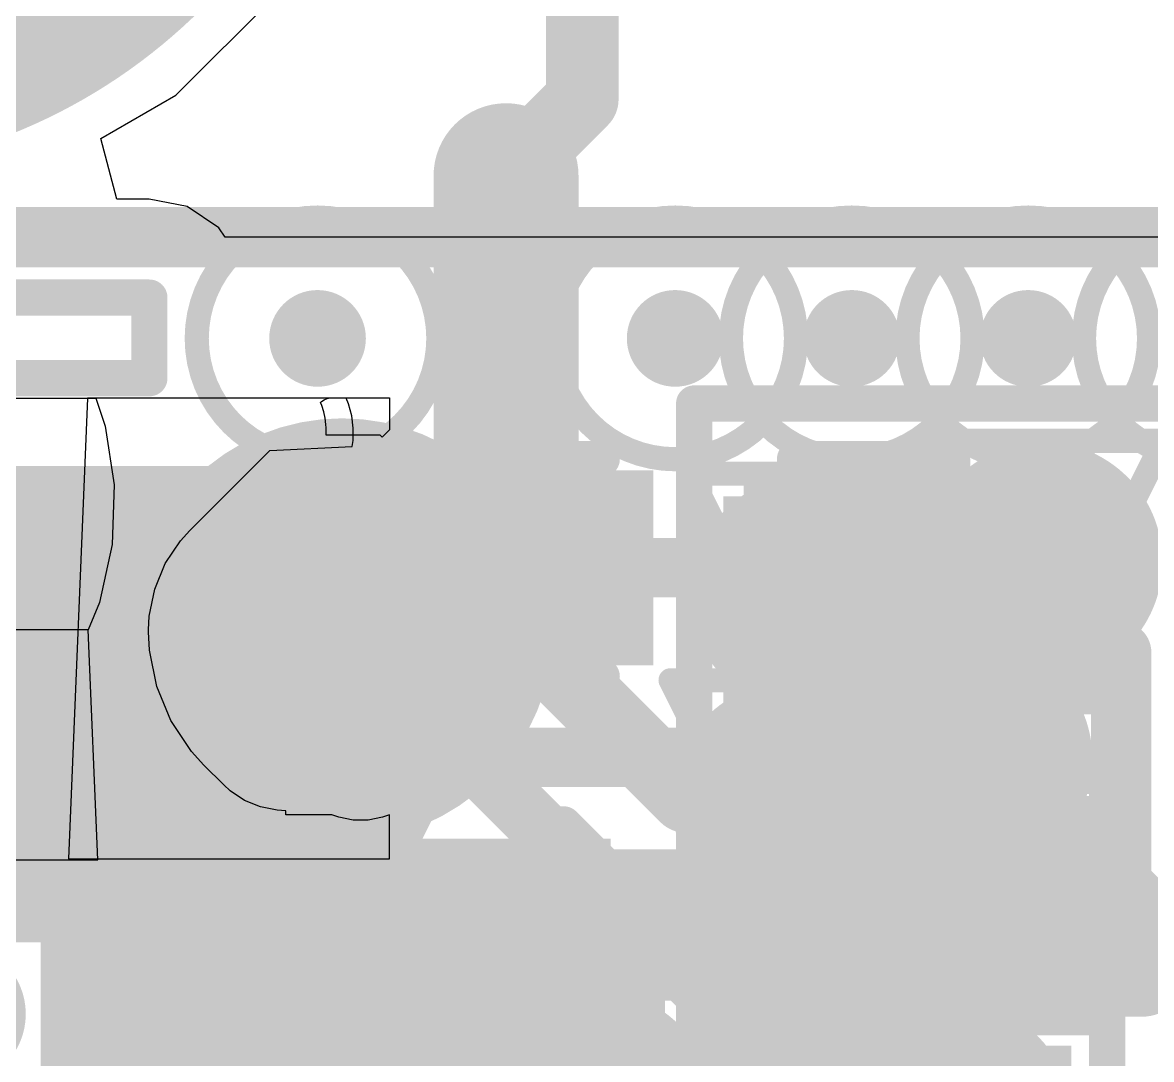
# Model space of a CAD drawing. Header units: inches. Extents: x -35 to 304, y -8 to 63.
# Drawn here: x 5.876 to 8.249, y 7.568 to 9.748 of the extents above; entities that cross this region are included whole.
import ezdxf

# ---------------------------------------------------------------- set-up
doc = ezdxf.new("R2010")
doc.units = ezdxf.units.IN
for name, color, linetype in [('Board Outline', 216, 'Continuous'), ('Bottom Layer', 5, 'Continuous'), ('Bottom Overlay', 54, 'Continuous'), ('Bottom Paste', 16, 'Continuous'), ('Bottom Solder', 6, 'Continuous'), ('Drill Drawing', 1, 'Continuous'), ('Layer 2', 16, 'Continuous'), ('Layer 3', 76, 'Continuous'), ('Pad Holes', 156, 'Continuous'), ('Top Layer', 1, 'Continuous'), ('Top Overlay', 2, 'Continuous'), ('Top Paste', 8, 'Continuous'), ('Top Solder', 216, 'Continuous'), ('Via Holes', 16, 'Continuous')]:
    doc.layers.add(name, color=color, linetype=linetype)

# ---------------------------------------------------------------- blocks, each defined once
blk = doc.blocks.new('TSA016A2518A_B_2')
at = {"layer": 'Bottom Layer'}
blk.add_hatch(color=5, dxfattribs=at).paths.add_polyline_path([(1.6501, -0.725), (2.5501, -0.725), (2.5501, -1.425), (1.6501, -1.425)])
at = {"layer": 'Bottom Paste'}
blk.add_hatch(color=16, dxfattribs=at).paths.add_polyline_path([(1.6501, -0.725), (2.5501, -0.725), (2.5501, -1.425), (1.6501, -1.425)])
at = {"layer": 'Bottom Solder'}
blk.add_hatch(color=6, dxfattribs=at).paths.add_polyline_path([(1.5993, -0.6742), (2.6009, -0.6742), (2.6009, -1.4758), (1.5993, -1.4758)])
at = {"layer": 'Bottom Overlay', "const_width": 0.127}
blk.add_lwpolyline([(0.508, 1.0159, -1), (0.508, -1.0161)], format="xyb", dxfattribs=at)
for points in [[(-1.3664, -1.712), (1.3664, -1.712)], [(1.3664, -1.712), (2.08, -1.712)]]:
    blk.add_lwpolyline(points, dxfattribs=at)
at = {"layer": 'Bottom Overlay', "const_width": 0.0635}
for points in [[(1.3347, -1.712, 1), (1.3982, -1.712, 1)], [(1.3347, -1.712, 1), (1.3982, -1.712, 1)], [(2.0483, -1.712, 1), (2.1118, -1.712, 1)]]:
    blk.add_lwpolyline(points, format="xyb", close=True, dxfattribs=at)
blk = doc.blocks.new('TC2030_IDC__5')
at = {"layer": 'Pad Holes'}
h = blk.add_hatch(color=7, dxfattribs=at)
edge = h.paths.add_edge_path()
edge.add_arc((-2.54, 2.54), 1.1875, 0, 360)
at = {"layer": 'Top Overlay', "const_width": 0.127}
blk.add_lwpolyline([(-3.8608, 3.8608), (-3.8608, -3.8608)], dxfattribs=at)
blk = doc.blocks.new('12_WLCSP__1_56_1_56__10')
at = {"layer": 'Top Layer'}
h = blk.add_hatch(color=1, dxfattribs=at)
edge = h.paths.add_edge_path()
edge.add_arc((-0.566, 0.566), 0.1, 0, 360)
h = blk.add_hatch(color=1, dxfattribs=at)
edge = h.paths.add_edge_path()
edge.add_arc((0, 0.566), 0.1, 0, 360)
h = blk.add_hatch(color=1, dxfattribs=at)
edge = h.paths.add_edge_path()
edge.add_arc((0.566, 0.566), 0.1, 0, 360)
h = blk.add_hatch(color=1, dxfattribs=at)
edge = h.paths.add_edge_path()
edge.add_arc((-0.283, 0.283), 0.1, 0, 360)
h = blk.add_hatch(color=1, dxfattribs=at)
edge = h.paths.add_edge_path()
edge.add_arc((0.283, 0.283), 0.1, 0, 360)
h = blk.add_hatch(color=1, dxfattribs=at)
edge = h.paths.add_edge_path()
edge.add_arc((-0.566, 0), 0.1, 0, 360)
h = blk.add_hatch(color=1, dxfattribs=at)
edge = h.paths.add_edge_path()
edge.add_arc((0.566, 0), 0.1, 0, 360)
h = blk.add_hatch(color=1, dxfattribs=at)
edge = h.paths.add_edge_path()
edge.add_arc((-0.283, -0.283), 0.1, 0, 360)
h = blk.add_hatch(color=1, dxfattribs=at)
edge = h.paths.add_edge_path()
edge.add_arc((0.283, -0.283), 0.1, 0, 360)
h = blk.add_hatch(color=1, dxfattribs=at)
edge = h.paths.add_edge_path()
edge.add_arc((-0.566, -0.566), 0.1, 0, 360)
h = blk.add_hatch(color=1, dxfattribs=at)
edge = h.paths.add_edge_path()
edge.add_arc((0, -0.566), 0.1, 0, 360)
h = blk.add_hatch(color=1, dxfattribs=at)
edge = h.paths.add_edge_path()
edge.add_arc((0.566, -0.566), 0.1, 0, 360)
at = {"layer": 'Top Paste'}
h = blk.add_hatch(color=8, dxfattribs=at)
edge = h.paths.add_edge_path()
edge.add_arc((-0.566, 0.566), 0.1, 0, 360)
h = blk.add_hatch(color=8, dxfattribs=at)
edge = h.paths.add_edge_path()
edge.add_arc((0, 0.566), 0.1, 0, 360)
h = blk.add_hatch(color=8, dxfattribs=at)
edge = h.paths.add_edge_path()
edge.add_arc((0.566, 0.566), 0.1, 0, 360)
h = blk.add_hatch(color=8, dxfattribs=at)
edge = h.paths.add_edge_path()
edge.add_arc((-0.283, 0.283), 0.1, 0, 360)
h = blk.add_hatch(color=8, dxfattribs=at)
edge = h.paths.add_edge_path()
edge.add_arc((0.283, 0.283), 0.1, 0, 360)
h = blk.add_hatch(color=8, dxfattribs=at)
edge = h.paths.add_edge_path()
edge.add_arc((-0.566, 0), 0.1, 0, 360)
h = blk.add_hatch(color=8, dxfattribs=at)
edge = h.paths.add_edge_path()
edge.add_arc((0.566, 0), 0.1, 0, 360)
h = blk.add_hatch(color=8, dxfattribs=at)
edge = h.paths.add_edge_path()
edge.add_arc((-0.283, -0.283), 0.1, 0, 360)
h = blk.add_hatch(color=8, dxfattribs=at)
edge = h.paths.add_edge_path()
edge.add_arc((0.283, -0.283), 0.1, 0, 360)
h = blk.add_hatch(color=8, dxfattribs=at)
edge = h.paths.add_edge_path()
edge.add_arc((-0.566, -0.566), 0.1, 0, 360)
h = blk.add_hatch(color=8, dxfattribs=at)
edge = h.paths.add_edge_path()
edge.add_arc((0, -0.566), 0.1, 0, 360)
h = blk.add_hatch(color=8, dxfattribs=at)
edge = h.paths.add_edge_path()
edge.add_arc((0.566, -0.566), 0.1, 0, 360)
at = {"layer": 'Top Solder'}
h = blk.add_hatch(color=216, dxfattribs=at)
edge = h.paths.add_edge_path()
edge.add_arc((-0.566, 0.566), 0.15, 0, 360)
h = blk.add_hatch(color=216, dxfattribs=at)
edge = h.paths.add_edge_path()
edge.add_arc((0, 0.566), 0.15, 0, 360)
h = blk.add_hatch(color=216, dxfattribs=at)
edge = h.paths.add_edge_path()
edge.add_arc((0.566, 0.566), 0.15, 0, 360)
h = blk.add_hatch(color=216, dxfattribs=at)
edge = h.paths.add_edge_path()
edge.add_arc((-0.283, 0.283), 0.15, 0, 360)
h = blk.add_hatch(color=216, dxfattribs=at)
edge = h.paths.add_edge_path()
edge.add_arc((0.283, 0.283), 0.15, 0, 360)
h = blk.add_hatch(color=216, dxfattribs=at)
edge = h.paths.add_edge_path()
edge.add_arc((-0.566, 0), 0.15, 0, 360)
h = blk.add_hatch(color=216, dxfattribs=at)
edge = h.paths.add_edge_path()
edge.add_arc((0.566, 0), 0.15, 0, 360)
h = blk.add_hatch(color=216, dxfattribs=at)
edge = h.paths.add_edge_path()
edge.add_arc((-0.283, -0.283), 0.15, 0, 360)
h = blk.add_hatch(color=216, dxfattribs=at)
edge = h.paths.add_edge_path()
edge.add_arc((0.283, -0.283), 0.15, 0, 360)
h = blk.add_hatch(color=216, dxfattribs=at)
edge = h.paths.add_edge_path()
edge.add_arc((-0.566, -0.566), 0.15, 0, 360)
h = blk.add_hatch(color=216, dxfattribs=at)
edge = h.paths.add_edge_path()
edge.add_arc((0, -0.566), 0.15, 0, 360)
h = blk.add_hatch(color=216, dxfattribs=at)
edge = h.paths.add_edge_path()
edge.add_arc((0.566, -0.566), 0.15, 0, 360)
at = {"layer": 'Top Overlay', "const_width": 0.0762}
for points in [[(-0.8128, -0.8382), (-0.8128, 0.8128)], [(-0.8128, 0.8128), (0.6858, 0.8128)], [(0.8128, 0.5588), (0.8835, 0.6295)], [(0.889, 0.508), (0.889, 0.608)], [(0.8128, 0.5588), (0.8835, 0.4881)], [(0.8382, -0.8382), (0.8382, 0.1524)], [(-0.8128, -0.8382), (0.8382, -0.8382)]]:
    blk.add_lwpolyline(points, dxfattribs=at)
at = {"layer": 'Top Overlay', "const_width": 0.0381}
for points in [[(-0.8318, 0.8128, 1), (-0.7937, 0.8128, 1)], [(-0.8318, 0.8128, 1), (-0.7937, 0.8128, 1)], [(0.6667, 0.8128, 1), (0.7048, 0.8128, 1)], [(0.8645, 0.6295, 1), (0.9026, 0.6295, 1)], [(0.87, 0.608, 1), (0.908, 0.608, 1)], [(0.7937, 0.5588, 1), (0.8318, 0.5588, 1)], [(0.7937, 0.5588, 1), (0.8318, 0.5588, 1)], [(0.87, 0.508, 1), (0.908, 0.508, 1)], [(0.8645, 0.4881, 1), (0.9026, 0.4881, 1)], [(0.8191, 0.1524, 1), (0.8572, 0.1524, 1)], [(-0.8318, -0.8382, 1), (-0.7937, -0.8382, 1)], [(-0.8318, -0.8382, 1), (-0.7937, -0.8382, 1)], [(0.8191, -0.8382, 1), (0.8572, -0.8382, 1)], [(0.8191, -0.8382, 1), (0.8572, -0.8382, 1)]]:
    blk.add_lwpolyline(points, format="xyb", close=True, dxfattribs=at)
blk = doc.blocks.new('EYSHSNZWZ_12')
at = {"layer": 'Top Layer'}
for points in [[(-4.075, 1.425), (-3.525, 1.425), (-3.525, 1.125), (-4.075, 1.125)], [(-4.075, 0.75), (-3.525, 0.75), (-3.525, 0.45), (-4.075, 0.45)]]:
    blk.add_hatch(color=1, dxfattribs=at).paths.add_polyline_path(points)
at = {"layer": 'Top Paste'}
for points in [[(-4.075, 1.425), (-3.525, 1.425), (-3.525, 1.125), (-4.075, 1.125)], [(-4.02, 1.125), (-3.58, 1.125), (-3.58, 1.425), (-4.02, 1.425)], [(-4.075, 0.75), (-3.525, 0.75), (-3.525, 0.45), (-4.075, 0.45)], [(-4.02, 0.45), (-3.58, 0.45), (-3.58, 0.75), (-4.02, 0.75)]]:
    blk.add_hatch(color=8, dxfattribs=at).paths.add_polyline_path(points)
at = {"layer": 'Top Solder'}
for points in [[(-4.1766, 1.5266), (-3.4234, 1.5266), (-3.4234, 1.0234), (-4.1766, 1.0234)], [(-4.1766, 0.8516), (-3.4234, 0.8516), (-3.4234, 0.3484), (-4.1766, 0.3484)]]:
    blk.add_hatch(color=216, dxfattribs=at).paths.add_polyline_path(points)
at = {"layer": 'Top Overlay', "const_width": 0.0762}
for points in [[(-4.318, -1.6764), (-4.318, 1.6764)], [(-4.318, 1.6764), (4.318, 1.6764)]]:
    blk.add_lwpolyline(points, dxfattribs=at)
at = {"layer": 'Top Overlay', "const_width": 0.0381}
blk.add_lwpolyline([(-4.3371, 1.6764, 1), (-4.2989, 1.6764, 1)], format="xyb", close=True, dxfattribs=at)
blk.add_lwpolyline([(-4.3371, 1.6764, 1), (-4.2989, 1.6764, 1)], format="xyb", close=True, dxfattribs=at)
blk = doc.blocks.new('WLP_6_0_83_1_24__B_16')
at = {"layer": 'Bottom Layer'}
h = blk.add_hatch(color=5, dxfattribs=at)
edge = h.paths.add_edge_path()
edge.add_arc((-0.4, 0.2), 0.14, 0, 360)
h = blk.add_hatch(color=5, dxfattribs=at)
edge = h.paths.add_edge_path()
edge.add_arc((0, 0.2), 0.14, 0, 360)
h = blk.add_hatch(color=5, dxfattribs=at)
edge = h.paths.add_edge_path()
edge.add_arc((0.4, 0.2), 0.14, 0, 360)
h = blk.add_hatch(color=5, dxfattribs=at)
edge = h.paths.add_edge_path()
edge.add_arc((-0.4, -0.2), 0.14, 0, 360)
h = blk.add_hatch(color=5, dxfattribs=at)
edge = h.paths.add_edge_path()
edge.add_arc((0, -0.2), 0.14, 0, 360)
h = blk.add_hatch(color=5, dxfattribs=at)
edge = h.paths.add_edge_path()
edge.add_arc((0.4, -0.2), 0.14, 0, 360)
at = {"layer": 'Bottom Paste'}
h = blk.add_hatch(color=16, dxfattribs=at)
edge = h.paths.add_edge_path()
edge.add_arc((-0.4, 0.2), 0.14, 0, 360)
h = blk.add_hatch(color=16, dxfattribs=at)
edge = h.paths.add_edge_path()
edge.add_arc((0, 0.2), 0.14, 0, 360)
h = blk.add_hatch(color=16, dxfattribs=at)
edge = h.paths.add_edge_path()
edge.add_arc((0.4, 0.2), 0.14, 0, 360)
h = blk.add_hatch(color=16, dxfattribs=at)
edge = h.paths.add_edge_path()
edge.add_arc((-0.4, -0.2), 0.14, 0, 360)
h = blk.add_hatch(color=16, dxfattribs=at)
edge = h.paths.add_edge_path()
edge.add_arc((0, -0.2), 0.14, 0, 360)
h = blk.add_hatch(color=16, dxfattribs=at)
edge = h.paths.add_edge_path()
edge.add_arc((0.4, -0.2), 0.14, 0, 360)
at = {"layer": 'Bottom Solder'}
h = blk.add_hatch(color=6, dxfattribs=at)
edge = h.paths.add_edge_path()
edge.add_arc((-0.4, 0.2), 0.195, 0, 360)
h = blk.add_hatch(color=6, dxfattribs=at)
edge = h.paths.add_edge_path()
edge.add_arc((0, 0.2), 0.195, 0, 360)
h = blk.add_hatch(color=6, dxfattribs=at)
edge = h.paths.add_edge_path()
edge.add_arc((0.4, 0.2), 0.195, 0, 360)
h = blk.add_hatch(color=6, dxfattribs=at)
edge = h.paths.add_edge_path()
edge.add_arc((-0.4, -0.2), 0.195, 0, 360)
h = blk.add_hatch(color=6, dxfattribs=at)
edge = h.paths.add_edge_path()
edge.add_arc((0, -0.2), 0.195, 0, 360)
h = blk.add_hatch(color=6, dxfattribs=at)
edge = h.paths.add_edge_path()
edge.add_arc((0.4, -0.2), 0.195, 0, 360)
at = {"layer": 'Bottom Overlay', "const_width": 0.0762}
for points in [[(-0.6858, -0.4826), (-0.6858, 0.4826)], [(0.6858, 0.4826), (-0.6858, 0.4826)], [(0.6858, -0.4826), (0.6858, 0.4826)], [(0.6858, -0.4826), (-0.1016, -0.4826)], [(-0.5842, -0.6604), (-0.4572, -0.5334)], [(-0.3302, -0.6604), (-0.4572, -0.5334)], [(-0.3302, -0.6604), (-0.5842, -0.6604)]]:
    blk.add_lwpolyline(points, dxfattribs=at)
at = {"layer": 'Bottom Overlay', "const_width": 0.0381}
for points in [[(-0.70485, 0.4826, 1), (-0.66675, 0.4826, 1)], [(-0.70485, 0.4826, 1), (-0.66675, 0.4826, 1)], [(0.66675, 0.4826, 1), (0.70485, 0.4826, 1)], [(0.66675, 0.4826, 1), (0.70485, 0.4826, 1)], [(-0.70485, -0.4826, 1), (-0.66675, -0.4826, 1)], [(-0.12065, -0.4826, 1), (-0.08255, -0.4826, 1)], [(0.66675, -0.4826, 1), (0.70485, -0.4826, 1)], [(0.66675, -0.4826, 1), (0.70485, -0.4826, 1)], [(-0.47625, -0.5334, 1), (-0.43815, -0.5334, 1)], [(-0.47625, -0.5334, 1), (-0.43815, -0.5334, 1)], [(-0.60325, -0.6604, 1), (-0.56515, -0.6604, 1)], [(-0.60325, -0.6604, 1), (-0.56515, -0.6604, 1)], [(-0.34925, -0.6604, 1), (-0.31115, -0.6604, 1)], [(-0.34925, -0.6604, 1), (-0.31115, -0.6604, 1)]]:
    blk.add_lwpolyline(points, format="xyb", close=True, dxfattribs=at)
blk = doc.blocks.new('1_S______P___0_5___32')
at = {"layer": 'Top Layer'}
h = blk.add_hatch(color=1, dxfattribs=at)
edge = h.paths.add_edge_path()
edge.add_arc((0, -0.00001), 0.325, 180, 360)
edge.add_line((0.325, -0.00001), (0.325, 0.00001))
edge.add_arc((0, 0.00001), 0.325, 0, 180)
edge.add_line((-0.325, 0.00001), (-0.325, -0.00001))
at = {"layer": 'Top Paste'}
h = blk.add_hatch(color=8, dxfattribs=at)
edge = h.paths.add_edge_path()
edge.add_arc((0, -0.00001), 0.325, 180, 360)
edge.add_line((0.325, -0.00001), (0.325, 0.00001))
edge.add_arc((0, 0.00001), 0.325, 0, 180)
edge.add_line((-0.325, 0.00001), (-0.325, -0.00001))
at = {"layer": 'Top Solder'}
h = blk.add_hatch(color=216, dxfattribs=at)
edge = h.paths.add_edge_path()
edge.add_arc((0, -0.00001), 0.4266, 180, 360)
edge.add_line((0.4266, -0.00001), (0.4266, 0.00001))
edge.add_arc((0, 0.00001), 0.4266, 0, 180)
edge.add_line((-0.4266, 0.00001), (-0.4266, -0.00001))
at = {"layer": 'Top Overlay'}
for points, const_width in [([(0.4064, 0, 1), (-0.4064, 0, 1)], 0.0762), ([(-0.42545, 0, 1), (-0.38735, 0, 1)], 0.0381), ([(0.38735, 0, 1), (0.42545, 0, 1)], 0.0381)]:
    blk.add_lwpolyline(points, format="xyb", close=True, dxfattribs=dict(at, const_width=const_width))
blk = doc.blocks.new('CAP_0201_36')
at = {"layer": 'Top Layer'}
for points in [[(-0.45, 0.15), (-0.15, 0.15), (-0.15, -0.15), (-0.45, -0.15)], [(0.15, 0.15), (0.45, 0.15), (0.45, -0.15), (0.15, -0.15)]]:
    blk.add_hatch(color=1, dxfattribs=at).paths.add_polyline_path(points)
at = {"layer": 'Top Paste'}
for points in [[(-0.45, 0.15), (-0.15, 0.15), (-0.15, -0.15), (-0.45, -0.15)], [(0.15, 0.15), (0.45, 0.15), (0.45, -0.15), (0.15, -0.15)]]:
    blk.add_hatch(color=8, dxfattribs=at).paths.add_polyline_path(points)
at = {"layer": 'Top Solder'}
for points in [[(-0.505, 0.205), (-0.095, 0.205), (-0.095, -0.205), (-0.505, -0.205)], [(0.095, 0.205), (0.505, 0.205), (0.505, -0.205), (0.095, -0.205)]]:
    blk.add_hatch(color=216, dxfattribs=at).paths.add_polyline_path(points)
at = {"layer": 'Top Overlay', "const_width": 0.0762}
for points in [[(-0.5334, 0.2286), (-0.2032, 0.2286)], [(-0.5334, 0.2286), (-0.5334, -0.2286)], [(0.2032, 0.2286), (0.5334, 0.2286)], [(0.5334, 0.2286), (0.5334, -0.2286)], [(-0.5334, -0.2286), (-0.2032, -0.2286)], [(0.2032, -0.2286), (0.5334, -0.2286)]]:
    blk.add_lwpolyline(points, dxfattribs=at)
at = {"layer": 'Top Overlay', "const_width": 0.0381}
for points in [[(-0.5524, 0.2286, 1), (-0.5143, 0.2286, 1)], [(-0.5524, 0.2286, 1), (-0.5143, 0.2286, 1)], [(-0.2223, 0.2286, 1), (-0.1842, 0.2286, 1)], [(0.1842, 0.2286, 1), (0.2223, 0.2286, 1)], [(0.5143, 0.2286, 1), (0.5524, 0.2286, 1)], [(0.5143, 0.2286, 1), (0.5524, 0.2286, 1)], [(-0.5524, -0.2286, 1), (-0.5143, -0.2286, 1)], [(-0.5524, -0.2286, 1), (-0.5143, -0.2286, 1)], [(-0.2223, -0.2286, 1), (-0.1842, -0.2286, 1)], [(0.1842, -0.2286, 1), (0.2223, -0.2286, 1)], [(0.5143, -0.2286, 1), (0.5524, -0.2286, 1)], [(0.5143, -0.2286, 1), (0.5524, -0.2286, 1)]]:
    blk.add_lwpolyline(points, format="xyb", close=True, dxfattribs=at)
blk = doc.blocks.new('CAP_0201_B_45')
at = {"layer": 'Bottom Layer'}
for points in [[(-0.45, 0.15), (-0.15, 0.15), (-0.15, -0.15), (-0.45, -0.15)], [(0.15, 0.15), (0.45, 0.15), (0.45, -0.15), (0.15, -0.15)]]:
    blk.add_hatch(color=5, dxfattribs=at).paths.add_polyline_path(points)
at = {"layer": 'Bottom Paste'}
for points in [[(-0.45, 0.15), (-0.15, 0.15), (-0.15, -0.15), (-0.45, -0.15)], [(0.15, 0.15), (0.45, 0.15), (0.45, -0.15), (0.15, -0.15)]]:
    blk.add_hatch(color=16, dxfattribs=at).paths.add_polyline_path(points)
at = {"layer": 'Bottom Solder'}
for points in [[(-0.505, 0.205), (-0.095, 0.205), (-0.095, -0.205), (-0.505, -0.205)], [(0.095, 0.205), (0.505, 0.205), (0.505, -0.205), (0.095, -0.205)]]:
    blk.add_hatch(color=6, dxfattribs=at).paths.add_polyline_path(points)
at = {"layer": 'Bottom Overlay', "const_width": 0.0762}
for points in [[(-0.5334, -0.2286), (-0.5334, 0.2286)], [(-0.5334, 0.2286), (-0.2032, 0.2286)], [(0.2032, 0.2286), (0.5334, 0.2286)], [(0.5334, -0.2286), (0.5334, 0.2286)], [(-0.5334, -0.2286), (-0.2032, -0.2286)], [(0.2032, -0.2286), (0.5334, -0.2286)]]:
    blk.add_lwpolyline(points, dxfattribs=at)
at = {"layer": 'Bottom Overlay', "const_width": 0.0381}
for points in [[(-0.5524, 0.2286, 1), (-0.5143, 0.2286, 1)], [(-0.5524, 0.2286, 1), (-0.5143, 0.2286, 1)], [(-0.2223, 0.2286, 1), (-0.1842, 0.2286, 1)], [(0.1842, 0.2286, 1), (0.2223, 0.2286, 1)], [(0.5143, 0.2286, 1), (0.5524, 0.2286, 1)], [(0.5143, 0.2286, 1), (0.5524, 0.2286, 1)], [(-0.5524, -0.2286, 1), (-0.5143, -0.2286, 1)], [(-0.5524, -0.2286, 1), (-0.5143, -0.2286, 1)], [(-0.2223, -0.2286, 1), (-0.1842, -0.2286, 1)], [(0.1842, -0.2286, 1), (0.2223, -0.2286, 1)], [(0.5143, -0.2286, 1), (0.5524, -0.2286, 1)], [(0.5143, -0.2286, 1), (0.5524, -0.2286, 1)]]:
    blk.add_lwpolyline(points, format="xyb", close=True, dxfattribs=at)

msp = doc.modelspace()

# ---------------------------------------------------------------- hatches: boundary and pattern name
at = {"layer": 'Bottom Layer'}
h = msp.add_hatch(color=5, dxfattribs=at)
edge = h.paths.add_edge_path()
edge.add_arc((8.021, 8.6145), 0.15, 0, 360)
for points in [[(6.0141, 8.4516), (7.1469, 8.4516), (7.1469, 8.7484), (6.0141, 8.7484)], [(7.3493, 7.8336), (7.5987, 7.8336), (7.5987, 8.7516), (7.3493, 8.7516)], [(7.3559, 8.4516), (8.0081, 8.4516), (8.0081, 8.7516), (7.3559, 8.7516)], [(7.7337, 7.878), (8.0137, 7.878), (8.0137, 8.225), (7.7337, 8.225)]]:
    msp.add_hatch(color=5, dxfattribs=at).paths.add_polyline_path(points)
h = msp.add_hatch(color=5, dxfattribs=at)
edge = h.paths.add_edge_path()
edge.add_arc((7.8737, 8.1996), 0.15, 0, 360)
h = msp.add_hatch(color=5, dxfattribs=at)
edge = h.paths.add_edge_path()
edge.add_arc((7.0783, 7.4631), 0.15, 0, 360)
at = {"layer": 'Bottom Solder'}
h = msp.add_hatch(color=6, dxfattribs=at)
edge = h.paths.add_edge_path()
edge.add_arc((6.4962, 9.0837), 0.1016, 0, 360)
h = msp.add_hatch(color=6, dxfattribs=at)
edge = h.paths.add_edge_path()
edge.add_arc((7.2481, 9.0837), 0.1016, 0, 360)
h = msp.add_hatch(color=6, dxfattribs=at)
edge = h.paths.add_edge_path()
edge.add_arc((7.6193, 9.0837), 0.1016, 0, 360)
h = msp.add_hatch(color=6, dxfattribs=at)
edge = h.paths.add_edge_path()
edge.add_arc((7.9904, 9.0837), 0.1016, 0, 360)
h = msp.add_hatch(color=6, dxfattribs=at)
edge = h.paths.add_edge_path()
edge.add_arc((8.021, 8.6145), 0.2516, 0, 360)
h = msp.add_hatch(color=6, dxfattribs=at)
edge = h.paths.add_edge_path()
edge.add_arc((7.8737, 8.1996), 0.2516, 0, 360)
h = msp.add_hatch(color=6, dxfattribs=at)
edge = h.paths.add_edge_path()
edge.add_arc((7.0783, 7.4631), 0.2516, 0, 360)
at = {"layer": 'Layer 2'}
h = msp.add_hatch(color=16, dxfattribs=at)
edge = h.paths.add_edge_path()
edge.add_arc((8.021, 8.6145), 0.15, 0, 360)
h = msp.add_hatch(color=16, dxfattribs=at)
edge = h.paths.add_edge_path()
edge.add_arc((7.5311, 8.5454), 0.15, 0, 360)
h = msp.add_hatch(color=16, dxfattribs=at)
edge = h.paths.add_edge_path()
edge.add_arc((6.5475, 8.4712), 0.15, 0, 360)
h = msp.add_hatch(color=16, dxfattribs=at)
edge = h.paths.add_edge_path()
edge.add_arc((7.4924, 8.1111), 0.15, 0, 360)
h = msp.add_hatch(color=16, dxfattribs=at)
edge = h.paths.add_edge_path()
edge.add_arc((6.4782, 7.8656), 0.15, 0, 360)
h = msp.add_hatch(color=16, dxfattribs=at)
edge = h.paths.add_edge_path()
edge.add_arc((7.0783, 7.4631), 0.15, 0, 360)
h = msp.add_hatch(color=16, dxfattribs=at)
edge = h.paths.add_edge_path()
edge.add_arc((7.5565, 7.4482), 0.15, 0, 360)
at = {"layer": 'Layer 3'}
h = msp.add_hatch(color=76, dxfattribs=at)
edge = h.paths.add_edge_path()
edge.add_arc((8.021, 8.6145), 0.15, 0, 360)
h = msp.add_hatch(color=76, dxfattribs=at)
edge = h.paths.add_edge_path()
edge.add_arc((7.8737, 8.1996), 0.15, 0, 360)
h = msp.add_hatch(color=76, dxfattribs=at)
edge = h.paths.add_edge_path()
edge.add_arc((6.4782, 7.8656), 0.15, 0, 360)
h = msp.add_hatch(color=76, dxfattribs=at)
edge = h.paths.add_edge_path()
edge.add_arc((7.0783, 7.4631), 0.15, 0, 360)
at = {"layer": 'Pad Holes'}
h = msp.add_hatch(color=7, dxfattribs=at)
edge = h.paths.add_edge_path()
edge.add_arc((6.4962, 9.0837), 0.1, 0, 360)
h = msp.add_hatch(color=7, dxfattribs=at)
edge = h.paths.add_edge_path()
edge.add_arc((7.2481, 9.0837), 0.1, 0, 360)
h = msp.add_hatch(color=7, dxfattribs=at)
edge = h.paths.add_edge_path()
edge.add_arc((7.6193, 9.0837), 0.1, 0, 360)
h = msp.add_hatch(color=7, dxfattribs=at)
edge = h.paths.add_edge_path()
edge.add_arc((7.9904, 9.0837), 0.1, 0, 360)
at = {"layer": 'Top Layer'}
h = msp.add_hatch(color=1, dxfattribs=at)
edge = h.paths.add_edge_path()
edge.add_arc((7.5311, 8.5454), 0.15, 0, 360)
h = msp.add_hatch(color=1, dxfattribs=at)
edge = h.paths.add_edge_path()
edge.add_arc((6.5475, 8.4712), 0.15, 0, 360)
for points in [[(7.3388, 7.7204), (8.0826, 7.7204), (8.0826, 8.2623), (7.3388, 8.2623)], [(4.861, 7.8713), (6.1073, 7.8713), (6.1073, 8.0324), (4.861, 8.0324)], [(6.0281, 7.5299), (7.1122, 7.5299), (7.1122, 8.032), (6.0281, 8.032)], [(7.3388, 7.1204), (8.0811, 7.1204), (8.0811, 7.5967), (7.3388, 7.5967)]]:
    msp.add_hatch(color=1, dxfattribs=at).paths.add_polyline_path(points)
h = msp.add_hatch(color=1, dxfattribs=at)
edge = h.paths.add_edge_path()
edge.add_arc((7.4924, 8.1111), 0.15, 0, 360)
h = msp.add_hatch(color=1, dxfattribs=at)
edge = h.paths.add_edge_path()
edge.add_arc((6.4782, 7.8656), 0.15, 0, 360)
h = msp.add_hatch(color=1, dxfattribs=at)
edge = h.paths.add_edge_path()
edge.add_arc((7.5565, 7.4482), 0.15, 0, 360)
at = {"layer": 'Top Solder'}
h = msp.add_hatch(color=216, dxfattribs=at)
edge = h.paths.add_edge_path()
edge.add_arc((6.4962, 9.0837), 0.1016, 0, 360)
h = msp.add_hatch(color=216, dxfattribs=at)
edge = h.paths.add_edge_path()
edge.add_arc((7.2481, 9.0837), 0.1016, 0, 360)
h = msp.add_hatch(color=216, dxfattribs=at)
edge = h.paths.add_edge_path()
edge.add_arc((7.6193, 9.0837), 0.1016, 0, 360)
h = msp.add_hatch(color=216, dxfattribs=at)
edge = h.paths.add_edge_path()
edge.add_arc((7.9904, 9.0837), 0.1016, 0, 360)
h = msp.add_hatch(color=216, dxfattribs=at)
edge = h.paths.add_edge_path()
edge.add_arc((7.5311, 8.5454), 0.2516, 0, 360)
h = msp.add_hatch(color=216, dxfattribs=at)
edge = h.paths.add_edge_path()
edge.add_arc((6.5475, 8.4712), 0.2516, 0, 360)
h = msp.add_hatch(color=216, dxfattribs=at)
edge = h.paths.add_edge_path()
edge.add_arc((7.4924, 8.1111), 0.2516, 0, 360)
h = msp.add_hatch(color=216, dxfattribs=at)
edge = h.paths.add_edge_path()
edge.add_arc((6.4782, 7.8656), 0.2516, 0, 360)
h = msp.add_hatch(color=216, dxfattribs=at)
edge = h.paths.add_edge_path()
edge.add_arc((7.5565, 7.4482), 0.2516, 0, 360)
at = {"layer": 'Via Holes'}
h = msp.add_hatch(color=7, dxfattribs=at)
edge = h.paths.add_edge_path()
edge.add_arc((8.021, 8.6145), 0.075, 0, 360)
h = msp.add_hatch(color=7, dxfattribs=at)
edge = h.paths.add_edge_path()
edge.add_arc((7.5311, 8.5454), 0.075, 0, 360)
h = msp.add_hatch(color=7, dxfattribs=at)
edge = h.paths.add_edge_path()
edge.add_arc((6.5475, 8.4712), 0.075, 0, 360)
h = msp.add_hatch(color=7, dxfattribs=at)
edge = h.paths.add_edge_path()
edge.add_arc((7.8737, 8.1996), 0.075, 0, 360)
h = msp.add_hatch(color=7, dxfattribs=at)
edge = h.paths.add_edge_path()
edge.add_arc((7.4924, 8.1111), 0.075, 0, 360)
h = msp.add_hatch(color=7, dxfattribs=at)
edge = h.paths.add_edge_path()
edge.add_arc((6.4782, 7.8656), 0.075, 0, 360)

# ---------------------------------------------------------------- linework, layer by layer
at = {"layer": 'Board Outline', "const_width": 0.0762}
for points in [[(3.9738, 9.1694), (6.1425, 9.1694)], [(6.1425, 9), (6.1425, 9.1694)], [(0, 9), (6.1425, 9)]]:
    msp.add_lwpolyline(points, dxfattribs=at)
at = {"layer": 'Board Outline', "const_width": 0.0381}
for points in [[(6.1235, 9.1694, 1), (6.1616, 9.1694, 1)], [(6.1235, 9.1694, 1), (6.1616, 9.1694, 1)], [(6.1235, 9, 1), (6.1616, 9, 1)], [(6.1235, 9, 1), (6.1616, 9, 1)]]:
    msp.add_lwpolyline(points, format="xyb", close=True, dxfattribs=at)
at = {"layer": 'Bottom Layer'}
for p, q in [((6.1986, 9.595), (6.4364, 9.8328)), ((6.0403, 9.5036), (6.1986, 9.595)), ((6.0743, 9.3766), (6.0403, 9.5036)), ((6.1425, 9.3766), (6.0743, 9.3766)), ((6.2218, 9.3608), (6.1425, 9.3766)), ((6.289, 9.3159), (6.2218, 9.3608)), ((6.302, 9.2964), (6.289, 9.3159)), ((8.4604, 9.2964), (6.302, 9.2964))]:
    msp.add_line(p, q, dxfattribs=at)
for points, const_width in [([(7.0529, 9.586), (7.0529, 11.2323)], 0.1524), ([(6.8925, 9.4256), (7.0529, 9.586)], 0.1524), ([(6.8925, 8.6016), (6.8925, 9.4256)], 0.3048), ([(5.9951, 7.6602), (5.9951, 8.3148)], 0.15), ([(5.9951, 7.6602), (6.1787, 7.4765)], 0.15)]:
    msp.add_lwpolyline(points, dxfattribs=dict(at, const_width=const_width))
for points, const_width in [([(7.0148, 9.586, 1), (7.091, 9.586, 1)], 0.0762), ([(7.0148, 9.586, 1), (7.091, 9.586, 1)], 0.0762), ([(6.8163, 9.4256, 1), (6.9687, 9.4256, 1)], 0.1524), ([(6.8544, 9.4256, 1), (6.9306, 9.4256, 1)], 0.0762), ([(6.8163, 8.6016, 1), (6.9687, 8.6016, 1)], 0.1524), ([(5.9575, 8.3148, 1), (6.0326, 8.3148, 1)], 0.075), ([(5.9575, 7.6602, 1), (6.0326, 7.6602, 1)], 0.075), ([(5.9575, 7.6602, 1), (6.0326, 7.6602, 1)], 0.075)]:
    msp.add_lwpolyline(points, format="xyb", close=True, dxfattribs=dict(at, const_width=const_width))
at = {"layer": 'Drill Drawing'}
for points, const_width in [([(6.7502, 9.0837, 1), (6.2422, 9.0837, 1)], 0.0508), ([(7.5021, 9.0837, 1), (6.9941, 9.0837, 1)], 0.0508), ([(7.8733, 9.0837, 1), (7.3653, 9.0837, 1)], 0.0508), ([(8.2444, 9.0837, 1), (7.7364, 9.0837, 1)], 0.0508), ([(8.6156, 9.0837, 1), (8.1076, 9.0837, 1)], 0.0508), ([(6.2295, 9.0837, 1), (6.2549, 9.0837, 1)], 0.0254), ([(6.7375, 9.0837, 1), (6.7629, 9.0837, 1)], 0.0254), ([(6.9814, 9.0837, 1), (7.0068, 9.0837, 1)], 0.0254), ([(7.3526, 9.0837, 1), (7.378, 9.0837, 1)], 0.0254), ([(7.4894, 9.0837, 1), (7.5148, 9.0837, 1)], 0.0254), ([(7.7237, 9.0837, 1), (7.7491, 9.0837, 1)], 0.0254), ([(7.8606, 9.0837, 1), (7.886, 9.0837, 1)], 0.0254), ([(8.0949, 9.0837, 1), (8.1203, 9.0837, 1)], 0.0254), ([(8.2317, 9.0837, 1), (8.2571, 9.0837, 1)], 0.0254), ([(7.7543, 8.8685, 1), (7.7797, 8.8685, 1)], 0.0254), ([(7.7543, 8.8685, 1), (7.7797, 8.8685, 1)], 0.0254), ([(7.2644, 8.7994, 1), (7.2898, 8.7994, 1)], 0.0254), ([(7.2644, 8.7994, 1), (7.2898, 8.7994, 1)], 0.0254), ([(7.7724, 8.7994, 1), (7.7978, 8.7994, 1)], 0.0254), ([(7.7724, 8.7994, 1), (7.7978, 8.7994, 1)], 0.0254), ([(6.2808, 8.7252, 1), (6.3062, 8.7252, 1)], 0.0254), ([(6.2808, 8.7252, 1), (6.3062, 8.7252, 1)], 0.0254), ([(6.7888, 8.7252, 1), (6.8142, 8.7252, 1)], 0.0254), ([(6.7888, 8.7252, 1), (6.8142, 8.7252, 1)], 0.0254), ([(7.607, 8.4536, 1), (7.6324, 8.4536, 1)], 0.0254), ([(7.607, 8.4536, 1), (7.6324, 8.4536, 1)], 0.0254), ([(8.115, 8.4536, 1), (8.1404, 8.4536, 1)], 0.0254), ([(8.115, 8.4536, 1), (8.1404, 8.4536, 1)], 0.0254), ([(7.2257, 8.3651, 1), (7.2511, 8.3651, 1)], 0.0254), ([(7.2257, 8.3651, 1), (7.2511, 8.3651, 1)], 0.0254), ([(7.7337, 8.3651, 1), (7.7591, 8.3651, 1)], 0.0254), ([(7.7337, 8.3651, 1), (7.7591, 8.3651, 1)], 0.0254), ([(8.0083, 8.3605, 1), (8.0337, 8.3605, 1)], 0.0254), ([(8.0083, 8.3605, 1), (8.0337, 8.3605, 1)], 0.0254), ([(7.5184, 8.2914, 1), (7.5438, 8.2914, 1)], 0.0254), ([(7.5184, 8.2914, 1), (7.5438, 8.2914, 1)], 0.0254), ([(6.5348, 8.2172, 1), (6.5602, 8.2172, 1)], 0.0254), ([(6.5348, 8.2172, 1), (6.5602, 8.2172, 1)], 0.0254), ([(6.2115, 8.1196, 1), (6.2369, 8.1196, 1)], 0.0254), ([(6.2115, 8.1196, 1), (6.2369, 8.1196, 1)], 0.0254), ([(6.7195, 8.1196, 1), (6.7449, 8.1196, 1)], 0.0254), ([(6.7195, 8.1196, 1), (6.7449, 8.1196, 1)], 0.0254), ([(7.861, 7.9456, 1), (7.8864, 7.9456, 1)], 0.0254), ([(7.861, 7.9456, 1), (7.8864, 7.9456, 1)], 0.0254), ([(7.4797, 7.8571, 1), (7.5051, 7.8571, 1)], 0.0254), ([(7.4797, 7.8571, 1), (7.5051, 7.8571, 1)], 0.0254), ([(6.8116, 7.7171, 1), (6.837, 7.7171, 1)], 0.0254), ([(6.8116, 7.7171, 1), (6.837, 7.7171, 1)], 0.0254), ([(7.3196, 7.7171, 1), (7.345, 7.7171, 1)], 0.0254), ([(7.3196, 7.7171, 1), (7.345, 7.7171, 1)], 0.0254), ([(7.2898, 7.7022, 1), (7.3152, 7.7022, 1)], 0.0254), ([(7.2898, 7.7022, 1), (7.3152, 7.7022, 1)], 0.0254), ([(7.7978, 7.7022, 1), (7.8232, 7.7022, 1)], 0.0254), ([(7.7978, 7.7022, 1), (7.8232, 7.7022, 1)], 0.0254), ([(6.4655, 7.6116, 1), (6.4909, 7.6116, 1)], 0.0254), ([(6.4655, 7.6116, 1), (6.4909, 7.6116, 1)], 0.0254)]:
    msp.add_lwpolyline(points, format="xyb", close=True, dxfattribs=dict(at, const_width=const_width))
at = {"layer": 'Drill Drawing', "const_width": 0.0508}
for points in [[(7.767, 8.8685), (8.275, 8.8685)], [(7.767, 8.8685), (8.021, 8.3605)], [(8.021, 8.3605), (8.275, 8.8685)], [(7.2771, 8.7994), (7.7851, 8.7994)], [(7.2771, 8.7994), (7.5311, 8.2914)], [(7.5311, 8.2914), (7.7851, 8.7994)], [(6.2935, 8.7252), (6.8015, 8.7252)], [(6.2935, 8.7252), (6.5475, 8.2172)], [(6.5475, 8.2172), (6.8015, 8.7252)], [(7.6197, 8.4536), (8.1277, 8.4536)], [(7.6197, 8.4536), (7.8737, 7.9456)], [(7.8737, 7.9456), (8.1277, 8.4536)], [(7.2384, 8.3651), (7.7464, 8.3651)], [(7.2384, 8.3651), (7.4924, 7.8571)], [(7.4924, 7.8571), (7.7464, 8.3651)], [(6.2242, 8.1196), (6.7322, 8.1196)], [(6.2242, 8.1196), (6.4782, 7.6116)], [(6.4782, 7.6116), (6.7322, 8.1196)], [(6.8243, 7.7171), (7.3323, 7.7171)], [(6.8243, 7.7171), (7.0783, 7.2091)], [(7.0783, 7.2091), (7.3323, 7.7171)], [(7.3025, 7.7022), (7.8105, 7.7022)], [(7.3025, 7.7022), (7.5565, 7.1942)], [(7.5565, 7.1942), (7.8105, 7.7022)]]:
    msp.add_lwpolyline(points, dxfattribs=at)
at = {"layer": 'Layer 2'}
for points, const_width in [([(7.0529, 9.586), (7.0529, 11.2323)], 0.1524), ([(6.9015, 9.4346), (7.0529, 9.586)], 0.1524), ([(6.9015, 8.4901), (6.9015, 9.4346)], 0.1524), ([(8.021, 8.5887), (8.021, 8.6145)], 0.127), ([(8.021, 8.5887), (8.1856, 8.4241)], 0.127), ([(7.5353, 8.5454), (7.894, 8.1868)], 0.125), ([(6.9015, 8.4901), (7.2711, 8.1205)], 0.1524), ([(6.5475, 8.4712), (7.523, 7.4957)], 0.125), ([(8.1856, 7.9382), (8.1856, 8.4241)], 0.127), ([(7.894, 7.2576), (7.894, 8.1868)], 0.125), ([(7.2711, 8.1205), (7.483, 8.1205)], 0.1524), ([(7.483, 8.1205), (7.4924, 8.1111)], 0.1524), ([(8.1856, 7.9382), (8.3548, 7.7689)], 0.127)]:
    msp.add_lwpolyline(points, dxfattribs=dict(at, const_width=const_width))
for points, const_width in [([(7.0148, 9.586, 1), (7.091, 9.586, 1)], 0.0762), ([(7.0148, 9.586, 1), (7.091, 9.586, 1)], 0.0762), ([(6.8634, 9.4346, 1), (6.9396, 9.4346, 1)], 0.0762), ([(6.8634, 9.4346, 1), (6.9396, 9.4346, 1)], 0.0762), ([(7.9892, 8.6145, 1), (8.0527, 8.6145, 1)], 0.0635), ([(7.9892, 8.5887, 1), (8.0527, 8.5887, 1)], 0.0635), ([(7.9892, 8.5887, 1), (8.0527, 8.5887, 1)], 0.0635), ([(7.5041, 8.5454, 1), (7.5666, 8.5454, 1)], 0.0625), ([(6.8634, 8.4901, 1), (6.9396, 8.4901, 1)], 0.0762), ([(6.8634, 8.4901, 1), (6.9396, 8.4901, 1)], 0.0762), ([(6.5162, 8.4712, 1), (6.5787, 8.4712, 1)], 0.0625), ([(8.1539, 8.4241, 1), (8.2174, 8.4241, 1)], 0.0635), ([(8.1539, 8.4241, 1), (8.2174, 8.4241, 1)], 0.0635), ([(7.8627, 8.1868, 1), (7.9252, 8.1868, 1)], 0.0625), ([(7.8627, 8.1868, 1), (7.9252, 8.1868, 1)], 0.0625), ([(7.233, 8.1205, 1), (7.3092, 8.1205, 1)], 0.0762), ([(7.233, 8.1205, 1), (7.3092, 8.1205, 1)], 0.0762), ([(7.4449, 8.1205, 1), (7.5211, 8.1205, 1)], 0.0762), ([(7.4449, 8.1205, 1), (7.5211, 8.1205, 1)], 0.0762), ([(7.4543, 8.1111, 1), (7.5305, 8.1111, 1)], 0.0762), ([(8.1539, 7.9382, 1), (8.2174, 7.9382, 1)], 0.0635), ([(8.1539, 7.9382, 1), (8.2174, 7.9382, 1)], 0.0635)]:
    msp.add_lwpolyline(points, format="xyb", close=True, dxfattribs=dict(at, const_width=const_width))
at = {"layer": 'Layer 3'}
for points, const_width in [([(6.2751, 8.4786), (6.3982, 8.6016)], 0.125), ([(6.3982, 8.6016), (8.0081, 8.6016)], 0.125), ([(8.0081, 8.6016), (8.021, 8.6145)], 0.125), ([(5.1177, 8.4786), (6.2751, 8.4786)], 0.125), ([(5.9767, 8.0621), (6.1177, 8.2031)], 0.125), ([(6.1177, 8.2031), (7.921, 8.2031)], 0.125), ([(8.2286, 7.7594), (8.5529, 8.0836)], 0.2032), ([(5.9767, 5.5239), (5.9767, 8.0621)], 0.125), ([(6.5651, 7.8841), (6.5888, 7.9078)], 0.2032), ([(6.5888, 7.9078), (7.3173, 7.9078)], 0.2032), ([(7.3173, 7.9078), (7.4657, 7.7594)], 0.2032), ([(6.4782, 7.8656), (6.4967, 7.8841)], 0.2032), ([(6.4967, 7.8841), (6.5651, 7.8841)], 0.2032), ([(7.4657, 7.7594), (8.2286, 7.7594)], 0.2032)]:
    msp.add_lwpolyline(points, dxfattribs=dict(at, const_width=const_width))
for points, const_width in [([(6.3669, 8.6016, 1), (6.4294, 8.6016, 1)], 0.0625), ([(6.3669, 8.6016, 1), (6.4294, 8.6016, 1)], 0.0625), ([(7.9768, 8.6016, 1), (8.0393, 8.6016, 1)], 0.0625), ([(7.9768, 8.6016, 1), (8.0393, 8.6016, 1)], 0.0625), ([(7.9897, 8.6145, 1), (8.0522, 8.6145, 1)], 0.0625), ([(6.2439, 8.4786, 1), (6.3064, 8.4786, 1)], 0.0625), ([(6.2439, 8.4786, 1), (6.3064, 8.4786, 1)], 0.0625), ([(6.0865, 8.2031, 1), (6.149, 8.2031, 1)], 0.0625), ([(6.0865, 8.2031, 1), (6.149, 8.2031, 1)], 0.0625), ([(7.8897, 8.2031, 1), (7.9522, 8.2031, 1)], 0.0625), ([(5.9455, 8.0621, 1), (6.008, 8.0621, 1)], 0.0625), ([(5.9455, 8.0621, 1), (6.008, 8.0621, 1)], 0.0625), ([(6.538, 7.9078, 1), (6.6396, 7.9078, 1)], 0.1016), ([(6.538, 7.9078, 1), (6.6396, 7.9078, 1)], 0.1016), ([(7.2665, 7.9078, 1), (7.3681, 7.9078, 1)], 0.1016), ([(7.2665, 7.9078, 1), (7.3681, 7.9078, 1)], 0.1016), ([(6.4459, 7.8841, 1), (6.5475, 7.8841, 1)], 0.1016), ([(6.4459, 7.8841, 1), (6.5475, 7.8841, 1)], 0.1016), ([(6.5143, 7.8841, 1), (6.6159, 7.8841, 1)], 0.1016), ([(6.5143, 7.8841, 1), (6.6159, 7.8841, 1)], 0.1016), ([(6.4274, 7.8656, 1), (6.529, 7.8656, 1)], 0.1016), ([(7.4149, 7.7594, 1), (7.5165, 7.7594, 1)], 0.1016), ([(7.4149, 7.7594, 1), (7.5165, 7.7594, 1)], 0.1016), ([(8.1778, 7.7594, 1), (8.2794, 7.7594, 1)], 0.1016), ([(8.1778, 7.7594, 1), (8.2794, 7.7594, 1)], 0.1016)]:
    msp.add_lwpolyline(points, format="xyb", close=True, dxfattribs=dict(at, const_width=const_width))
at = {"layer": 'Top Layer', "const_width": 0.15}
for points in [[(6.0158, 7.8981), (6.0281, 7.9104)], [(6.0158, 7.3806), (6.0158, 7.8981)]]:
    msp.add_lwpolyline(points, dxfattribs=at)
at = {"layer": 'Top Layer', "const_width": 0.075}
for points in [[(5.9906, 7.9104, 1), (6.0656, 7.9104, 1)], [(5.9783, 7.8981, 1), (6.0533, 7.8981, 1)], [(5.9783, 7.8981, 1), (6.0533, 7.8981, 1)]]:
    msp.add_lwpolyline(points, format="xyb", close=True, dxfattribs=at)
at = {"layer": 'Top Overlay'}
for p, q in [((4.8091, 8.9581), (6.0299, 8.9581)), ((6.0124, 8.9582), (5.9724, 7.99)), ((6.5566, 8.9581), (6.0124, 8.9582)), ((6.0299, 8.9581), (6.05, 8.8991)), ((6.5022, 8.9486), (6.5045, 8.951)), ((6.5049, 8.9424), (6.5022, 8.9486)), ((6.5022, 8.9486), (6.5022, 8.9486)), ((6.5045, 8.951), (6.5102, 8.9548)), ((6.5102, 8.9548), (6.5164, 8.9573)), ((6.5164, 8.9573), (6.523, 8.9587)), ((6.523, 8.9587), (6.5264, 8.9587)), ((6.5264, 8.9587), (6.5264, 8.9587)), ((6.5264, 8.9587), (6.6477, 8.9587)), ((6.5616, 8.9461), (6.5566, 8.9581)), ((6.5566, 8.9581), (6.5566, 8.9581)), ((6.6477, 8.9587), (6.6477, 8.8913)), ((6.5094, 8.9296), (6.5049, 8.9424)), ((6.5123, 8.9163), (6.5094, 8.9296)), ((6.5681, 8.921), (6.5616, 8.9461)), ((6.5138, 8.9028), (6.5123, 8.9163)), ((6.514, 8.896), (6.5138, 8.9028)), ((6.5713, 8.8952), (6.5681, 8.921)), ((6.05, 8.8991), (6.0684, 8.7756)), ((6.514, 8.88), (6.514, 8.896)), ((6.6281, 8.88), (6.514, 8.88)), ((6.5709, 8.8692), (6.5713, 8.8952)), ((6.6322, 8.8759), (6.6281, 8.88)), ((6.6477, 8.8913), (6.6322, 8.8759)), ((6.3962, 8.8484), (6.569, 8.8564)), ((6.569, 8.8564), (6.5709, 8.8692)), ((6.2274, 8.6797), (6.3962, 8.8484)), ((6.0684, 8.7756), (6.0644, 8.6508)), ((6.208, 8.6582), (6.2274, 8.6796)), ((6.2274, 8.6796), (6.2274, 8.6797)), ((6.0644, 8.6508), (6.038, 8.5288)), ((6.1759, 8.6102), (6.208, 8.6582)), ((6.1538, 8.5568), (6.1759, 8.6102)), ((6.1425, 8.5001), (6.1538, 8.5568)), ((6.038, 8.5288), (6.0141, 8.4712)), ((6.1411, 8.4712), (6.1425, 8.5001)), ((6.0141, 8.4712), (5.7039, 8.4712)), ((6.0141, 8.4712), (5.7049, 8.4712)), ((6.0141, 8.4712), (6.0141, 8.4712)), ((6.0342, 7.9879), (6.0141, 8.4712)), ((6.1411, 8.4671), (6.1411, 8.4712)), ((6.143, 8.4283), (6.1411, 8.4671)), ((6.1411, 8.4671), (6.1411, 8.4671)), ((6.1582, 8.352), (6.143, 8.4283)), ((6.1879, 8.2802), (6.1582, 8.352)), ((6.2311, 8.2156), (6.1879, 8.2802)), ((6.2572, 8.1868), (6.2311, 8.2156)), ((6.299, 8.145), (6.2572, 8.1868)), ((6.3124, 8.1328), (6.299, 8.145)), ((6.299, 8.145), (6.299, 8.145)), ((6.3425, 8.1127), (6.3124, 8.1328)), ((6.376, 8.0988), (6.3425, 8.1127)), ((6.4115, 8.0918), (6.376, 8.0988)), ((6.4296, 8.0909), (6.4115, 8.0918)), ((6.4296, 8.0823), (6.4296, 8.0909)), ((6.5263, 8.0823), (6.4296, 8.0823)), ((6.5409, 8.077), (6.5263, 8.0823)), ((6.5263, 8.0823), (6.5263, 8.0823)), ((6.5714, 8.071), (6.5409, 8.077)), ((6.6025, 8.071), (6.5714, 8.071)), ((6.633, 8.077), (6.6025, 8.071)), ((6.6476, 8.0823), (6.633, 8.077)), ((6.6476, 8.0018), (6.6476, 8.0823)), ((6.6476, 7.99), (6.6476, 8.0018)), ((4.8036, 7.9879), (6.0342, 7.9879)), ((5.9724, 7.99), (6.034, 7.99)), ((6.034, 7.99), (6.434, 7.99)), ((6.434, 7.99), (6.6476, 7.99))]:
    msp.add_line(p, q, dxfattribs=at)

# ---------------------------------------------------------------- block references
for name, p, rotation in [('TC2030_IDC__5', (7.9542, 13.1572), 90), ('1_S______P___0_5___32', (6.5475, 8.4712), 90), ('TSA016A2518A_B_2', (4.92, 6.2147), 90), ('WLP_6_0_83_1_24__B_16', (7.6737, 7.478), 270), ('CAP_0201_36', (6.9602, 7.3806), 90)]:
    msp.add_blockref(name, p, dxfattribs=dict(rotation=rotation))
for name, p in [('EYSHSNZWZ_12', (11.6061, 7.2704)), ('CAP_0201_B_45', (7.2969, 8.6016)), ('12_WLCSP__1_56_1_56__10', (5.7328, 7.0976))]:
    msp.add_blockref(name, p)

doc.saveas('drawing.dxf')
